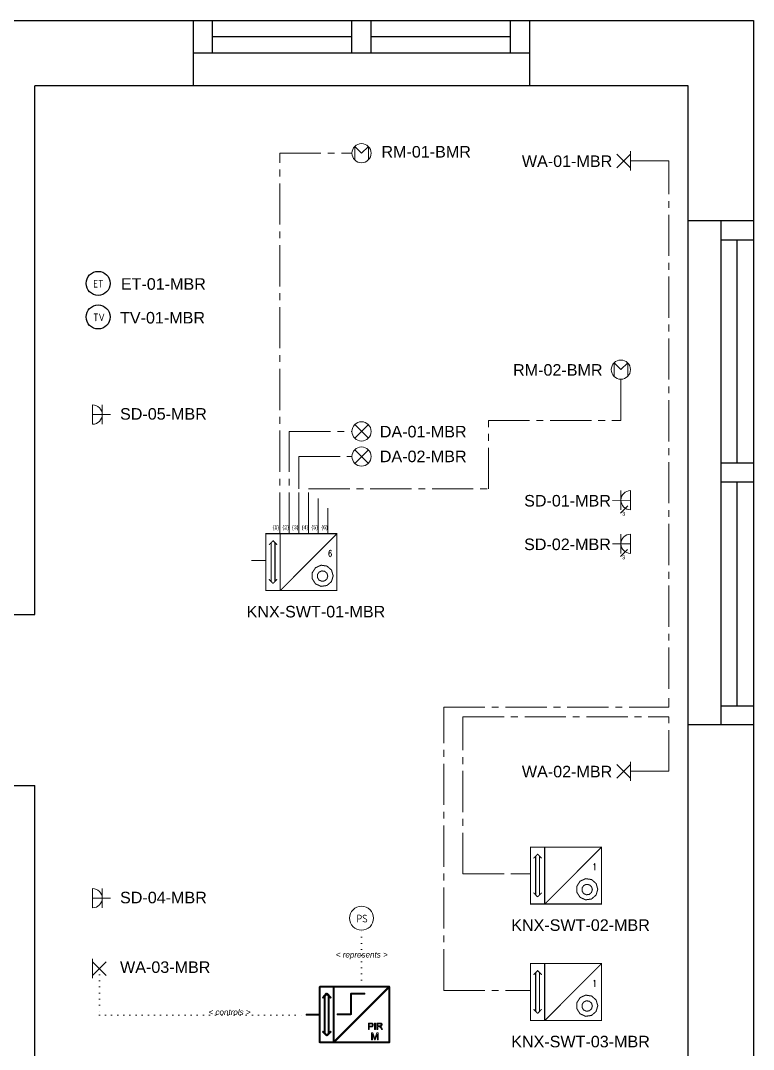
# Model space of a CAD drawing. Header units: millimetres. Extents: x 19292 to 34857, y 6929 to 26369.
# Drawn here: x 25517 to 29332, y 21015 to 26369 of the extents above; entities that cross this region are included whole.
import ezdxf
from ezdxf.enums import TextEntityAlignment as Align

# ---------------------------------------------------------------- set-up
doc = ezdxf.new("R2010")
doc.units = ezdxf.units.MM
doc.header["$LTSCALE"] = 10
doc.linetypes.add('AI-Linetype-20', pattern=[32.166085, 21.44411, -3.573992, 3.573992, -3.573992])
doc.linetypes.add('DOT2', pattern=[3.175, 0, -3.175])
for name, color, linetype in [('00-FP02-Walls', 7, 'Continuous'), ('00-FP02-Windows', 7, 'Continuous'), ('03-OG-MBR-Outlets_Schematic', 7, 'Continuous'), ('04-OG-MBR-Lights_Schematic', 7, 'Continuous'), ('05-OG-MBR-Misc_Schematic', 7, 'Continuous'), ('06-OG-MBR-Media_Schematic', 7, 'Continuous'), ('07-OG-MBR-Smart_Schematic', 7, 'Continuous')]:
    doc.layers.add(name, color=color, linetype=linetype)
doc.styles.add('ISO Proportional', font='isocp.shx')
doc.styles.add('SN0', font='ROMANS', dxfattribs={"width": 0.002083})
doc.styles.get("Standard").update_dxf_attribs({"font": 'Arial.ttf'})

msp = doc.modelspace()

# ---------------------------------------------------------------- linework, layer by layer
at = {"layer": '00-FP02-Walls', "color": 7}
for p, q in [((25592.2, 23279), (25592.2, 26029)), ((25442.2, 23279), (25592.2, 23279)), ((25442.2, 22389), (25592.2, 22389)), ((25592.2, 20019), (25592.2, 22389))]:
    msp.add_line(p, q, dxfattribs=at)
msp.add_lwpolyline([(22332.2, 26369), (23032.2, 26369), (27732.2, 26369), (29332.2, 26369), (29332.2, 25329), (29332.2, 22704), (29332.2, 19569), (29332.2, 18699), (29332.2, 16329), (27992.2, 16329), (20632.2, 16329), (19292.2, 16329), (19292.2, 26369), (20332.2, 26369)], close=True, dxfattribs=at)
msp.add_lwpolyline([(28992.2, 20019), (28992.2, 22704), (28992.2, 25329), (28992.2, 26029), (27732.2, 26029), (25592.2, 26029)], dxfattribs=at)
at = {"layer": '00-FP02-Windows', "color": 7}
for p, q in [((26517.2, 26199), (26517.2, 26369)), ((27242.2, 26199), (27242.2, 26369)), ((27342.2, 26199), (27342.2, 26369)), ((28067.2, 26199), (28067.2, 26369)), ((27242.2, 26284), (26517.2, 26284)), ((28067.2, 26284), (27342.2, 26284)), ((28167.2, 26199), (26417.2, 26199)), ((28992.2, 25329), (29332.2, 25329)), ((29162.2, 25329), (29162.2, 22704)), ((29162.2, 25229), (29332.2, 25229)), ((29247.2, 24066.5), (29247.2, 25229)), ((29332.2, 24066.5), (29162.2, 24066.5)), ((29332.2, 23966.5), (29162.2, 23966.5)), ((29247.2, 22804), (29247.2, 23966.5)), ((29162.2, 22804), (29332.2, 22804))]:
    msp.add_line(p, q, dxfattribs=at)
for points in [[(28167.2, 26369), (28167.2, 26029), (26417.2, 26029), (26417.2, 26369)], [(28992.2, 25329), (29332.2, 25329), (29332.2, 22704), (28992.2, 22704)]]:
    msp.add_lwpolyline(points, close=True, dxfattribs=at)
at = {"layer": '03-OG-MBR-Outlets_Schematic', "color": 7, "lineweight": 15}
for p, q in [((25892.2, 24368.8), (25892.2, 24268.8)), ((25942.2, 24368.8), (25942.2, 24268.8)), ((25892.2, 24318.8), (25986.2, 24319.4)), ((28642.8, 23823), (28642.2, 23923)), ((28692.8, 23823.3), (28692.2, 23923.3)), ((28692.5, 23873.3), (28598.6, 23872.3)), ((28642.5, 23596.3), (28642, 23696.3)), ((28692.5, 23596.5), (28692, 23696.5)), ((28692.2, 23646.5), (28598.3, 23645.5)), ((25892.2, 21852.3), (25892.2, 21752.3)), ((25942.2, 21852.3), (25942.2, 21752.3)), ((25892.2, 21802.3), (25986.2, 21802.8))]:
    msp.add_line(p, q, dxfattribs=at)
at = {"layer": '03-OG-MBR-Outlets_Schematic', "color": 7}
for p, q in [((28677.6, 23843.5), (28640.2, 23806.6)), ((28677.3, 23616.7), (28640, 23579.8))]:
    msp.add_line(p, q, dxfattribs=at)
at = {"layer": '03-OG-MBR-Outlets_Schematic', "color": 7, "lineweight": 15}
for centre, start, end in [((25892.2, 24318.8), 270, 90), ((28692.5, 23873.3), 90.3178, 270.3178), ((28692.2, 23646.5), 90.3178, 270.3178), ((25892.2, 21802.3), 270, 90)]:
    msp.add_arc(centre, 50, start, end, dxfattribs=at)
at = {"layer": '04-OG-MBR-Lights_Schematic', "color": 7, "lineweight": 20}
for p, q in [((28692.2, 25603.4), (28621.5, 25674.1)), ((28621.5, 25603.4), (28692.2, 25674.1)), ((28692.2, 25588.8), (28692.2, 25688.8)), ((27256.9, 24266.7), (27327.6, 24196)), ((27327.6, 24266.7), (27256.9, 24196)), ((27256.9, 24135.6), (27327.6, 24064.9)), ((27327.6, 24135.6), (27256.9, 24064.9)), ((28692.2, 22427.2), (28621.5, 22497.9)), ((28621.5, 22427.2), (28692.2, 22497.9)), ((28692.2, 22412.6), (28692.2, 22512.6)), ((25892.2, 21486.2), (25892.2, 21386.2)), ((25892.2, 21471.6), (25963, 21400.9)), ((25963, 21471.6), (25892.2, 21400.9))]:
    msp.add_line(p, q, dxfattribs=at)
for centre in [(27292.2, 24231.3), (27292.2, 24100.3)]:
    msp.add_circle(centre, 50, dxfattribs=at)
at = {"layer": '05-OG-MBR-Misc_Schematic', "color": 7, "lineweight": 15}
for p, q in [((27292.2, 25679), (27256.9, 25714.4)), ((27256.9, 25714.4), (27256.9, 25643.7)), ((27327.6, 25714.4), (27292.2, 25679)), ((27327.6, 25714.4), (27327.6, 25643.7)), ((28642.2, 24552.8), (28606.9, 24588.1)), ((28606.9, 24588.1), (28606.9, 24517.4)), ((28677.6, 24588.1), (28642.2, 24552.8)), ((28677.6, 24588.1), (28677.6, 24517.4))]:
    msp.add_line(p, q, dxfattribs=at)
for centre in [(27292.2, 25679), (28642.2, 24552.8)]:
    msp.add_circle(centre, 50, dxfattribs=at)
at = {"layer": '06-OG-MBR-Media_Schematic', "color": 7}
for centre in [(25920.9, 25001.7), (25920.9, 24826.7)]:
    msp.add_circle(centre, 62.5, dxfattribs=at)
at = {"layer": '07-OG-MBR-Smart_Schematic', "color": 3, "linetype": 'AI-Linetype-20', "lineweight": 15}
for p, q in [((26866.2, 23699.2), (26866.2, 25679)), ((26866.2, 25679), (27242.2, 25679)), ((28692.2, 25638.8), (28892.2, 25638.8)), ((28892.2, 22892.6), (28892.2, 25638.8)), ((28642.2, 24287.3), (28642.2, 24502.8)), ((27952.4, 24287.3), (28642.2, 24287.3)), ((27953, 23932), (27952.6, 24287.3)), ((26916.2, 23699.2), (26916.2, 24231.3)), ((26916.2, 24231.3), (27242.2, 24231.3)), ((26966.2, 23932), (26966.2, 24100.3)), ((26966.2, 24100.3), (27242.2, 24100.3)), ((26966.2, 23699.2), (26966.2, 23932)), ((27016.2, 23699.2), (27016.2, 23932)), ((27016.2, 23932), (27953, 23932)), ((27066.2, 23699.2), (27066.2, 23882)), ((27116.2, 23699.2), (27116.2, 23832)), ((28892.2, 22796.2), (28892.2, 22842.6)), ((27720, 21322.7), (27720, 22796.2)), ((27720, 22796.2), (28892.2, 22796.2)), ((27820, 21928.7), (27820, 22746.2)), ((27820, 22746.2), (28892.2, 22746.2)), ((28892.2, 22462.6), (28892.2, 22746.2)), ((28692.2, 22462.6), (28892.2, 22462.6)), ((27820, 21928.7), (28096, 21928.7)), ((27720, 21322.7), (28096, 21322.7))]:
    msp.add_line(p, q, dxfattribs=at)
at = {"layer": '07-OG-MBR-Smart_Schematic', "color": 7, "linetype": 'Continuous', "lineweight": 15, "const_width": 5.48}
for points in [[(26794.6, 23699.2), (26868.2, 23699.2), (26868.2, 23403.2), (26794.6, 23403.2), (26794.6, 23699.2)], [(26831.4, 23662.4), (26810.3, 23641.3), (26831.4, 23662.4), (26852.6, 23641.3), (26831.4, 23662.4)], [(26868.2, 23699.2), (27164.2, 23699.2), (27164.2, 23403.2), (26868.2, 23403.2), (26868.2, 23699.2)], [(27164.2, 23699.2), (26869, 23403.2)], [(26821.2, 23652.2), (26821.2, 23451)], [(26841.6, 23652.2), (26841.6, 23451)], [(26718.7, 23559.8), (26793.8, 23559.8)], [(27144.6, 23479.9), (27135.8, 23510), (27112.2, 23530.5), (27081.2, 23535), (27052.7, 23522), (27035.7, 23495.7), (27035.7, 23464.4), (27052.6, 23438), (27081.1, 23425), (27112.1, 23429.4), (27135.8, 23449.9), (27144.6, 23479.9), (27144.6, 23479.9)], [(27116.4, 23478.4), (27112.1, 23493.2), (27100.4, 23503.3), (27085.2, 23505.5), (27071.1, 23499.1), (27062.7, 23486.2), (27062.7, 23470.7), (27071.1, 23457.7), (27085.1, 23451.3), (27100.4, 23453.5), (27112.1, 23463.6), (27116.4, 23478.4), (27116.4, 23478.4)], [(26831.4, 23440), (26810.3, 23462)], [(26852.6, 23462), (26831.4, 23440)], [(28172, 22068.1), (28245.6, 22068.1), (28245.6, 21772.1), (28172, 21772.1), (28172, 22068.1)], [(28245.6, 22068.1), (28541.6, 22068.1), (28541.6, 21772.1), (28245.6, 21772.1), (28245.6, 22068.1)], [(28541.6, 22068.1), (28246.4, 21772.1)], [(28208.8, 22031.3), (28187.6, 22010.1), (28208.8, 22031.3), (28229.9, 22010.1), (28208.8, 22031.3)], [(28198.6, 22021.1), (28198.6, 21819.8)], [(28219, 22021.1), (28219, 21819.8)], [(28096, 21928.7), (28171.2, 21928.7)], [(28522, 21848.8), (28513.2, 21878.8), (28489.6, 21899.4), (28458.6, 21903.9), (28430, 21890.9), (28413.1, 21864.5), (28413, 21833.2), (28429.9, 21806.8), (28458.4, 21793.8), (28489.4, 21798.2), (28513.1, 21818.7), (28522, 21848.8), (28522, 21848.8)], [(28493.8, 21847.2), (28489.5, 21862), (28477.8, 21872.2), (28462.5, 21874.4), (28448.5, 21868), (28440.1, 21855), (28440.1, 21839.6), (28448.4, 21826.6), (28462.5, 21820.1), (28477.8, 21822.3), (28489.4, 21832.4), (28493.8, 21847.2), (28493.8, 21847.2)], [(28208.8, 21808.9), (28187.6, 21830.8)], [(28229.9, 21830.8), (28208.8, 21808.9)], [(28172, 21462.1), (28245.6, 21462.1), (28245.6, 21166.1), (28172, 21166.1), (28172, 21462.1)], [(28208.8, 21425.3), (28187.6, 21404.1), (28208.8, 21425.3), (28229.9, 21404.1), (28208.8, 21425.3)], [(28198.6, 21415.1), (28198.6, 21213.8)], [(28219, 21415.1), (28219, 21213.8)], [(28245.6, 21462.1), (28541.6, 21462.1), (28541.6, 21166.1), (28245.6, 21166.1), (28245.6, 21462.1)], [(28541.6, 21462.1), (28246.4, 21166.1)], [(28096, 21322.7), (28171.2, 21322.7)], [(28522, 21242.8), (28513.2, 21272.8), (28489.6, 21293.4), (28458.6, 21297.9), (28430, 21284.9), (28413.1, 21258.5), (28413, 21227.2), (28429.9, 21200.8), (28458.4, 21187.8), (28489.4, 21192.2), (28513.1, 21212.7), (28522, 21242.8), (28522, 21242.8)], [(28493.8, 21241.2), (28489.5, 21256), (28477.8, 21266.2), (28462.5, 21268.4), (28448.5, 21262), (28440.1, 21249), (28440.1, 21233.6), (28448.4, 21220.6), (28462.5, 21214.1), (28477.8, 21216.3), (28489.4, 21226.4), (28493.8, 21241.2), (28493.8, 21241.2)], [(28208.8, 21202.9), (28187.6, 21224.8)], [(28229.9, 21224.8), (28208.8, 21202.9)]]:
    msp.add_lwpolyline(points, dxfattribs=at)
at = {"layer": '07-OG-MBR-Smart_Schematic', "color": 7, "linetype": 'DOT2', "lineweight": 15}
for points in [[(27292.2, 21344.2), (27292.2, 21635.7)], [(25927.6, 21436.2), (25927.6, 21194.2)], [(25927.6, 21194.2), (27003.7, 21194.2)]]:
    msp.add_lwpolyline(points, dxfattribs=at)
at = {"layer": '07-OG-MBR-Smart_Schematic', "color": 7, "lineweight": 15}
msp.add_circle((27292.2, 21698.2), 62.5, dxfattribs=at)
at = {"layer": '07-OG-MBR-Smart_Schematic', "color": 7, "linetype": 'Continuous', "lineweight": 15}
for points, knots in [([(27077.6, 21052.3), (27077.6, 21052.3), (27072.2, 21052.3), (27072.2, 21052.3), (27072.2, 21052.3), (27072.2, 21052.3), (27072.2, 21341.5), (27072.2, 21341.5), (27072.2, 21341.5), (27072.2, 21341.5), (27077.6, 21341.5), (27077.6, 21341.5), (27077.6, 21341.5), (27077.6, 21341.5), (27077.6, 21052.3), (27077.6, 21052.3)], [0, 0, 0, 0, 0.2, 0.2, 0.2, 0.2, 0.4, 0.4, 0.4, 0.4, 0.6, 0.6, 0.6, 0.6, 1, 1, 1, 1]), ([(27074.9, 21338.9), (27074.9, 21338.9), (27074.9, 21344.2), (27074.9, 21344.2), (27074.9, 21344.2), (27074.9, 21344.2), (27147.6, 21344.2), (27147.6, 21344.2), (27147.6, 21344.2), (27147.6, 21344.2), (27147.6, 21338.9), (27147.6, 21338.9), (27147.6, 21338.9), (27147.6, 21338.9), (27074.9, 21338.9), (27074.9, 21338.9)], [0, 0, 0, 0, 0.2, 0.2, 0.2, 0.2, 0.4, 0.4, 0.4, 0.4, 0.6, 0.6, 0.6, 0.6, 1, 1, 1, 1]), ([(27109, 21303.7), (27109, 21303.7), (27112.8, 21307.5), (27112.8, 21307.5), (27112.8, 21307.5), (27112.8, 21307.5), (27134.2, 21286), (27134.2, 21286), (27134.2, 21286), (27134.2, 21286), (27130.4, 21282.2), (27130.4, 21282.2), (27130.4, 21282.2), (27130.4, 21282.2), (27109, 21303.7), (27109, 21303.7)], [0, 0, 0, 0, 0.2, 0.2, 0.2, 0.2, 0.4, 0.4, 0.4, 0.4, 0.6, 0.6, 0.6, 0.6, 1, 1, 1, 1]), ([(27150.3, 21052.3), (27150.3, 21052.3), (27144.9, 21052.3), (27144.9, 21052.3), (27144.9, 21052.3), (27144.9, 21052.3), (27144.9, 21341.5), (27144.9, 21341.5), (27144.9, 21341.5), (27144.9, 21341.5), (27150.3, 21341.5), (27150.3, 21341.5), (27150.3, 21341.5), (27150.3, 21341.5), (27150.3, 21052.3), (27150.3, 21052.3)], [0, 0, 0, 0, 0.2, 0.2, 0.2, 0.2, 0.4, 0.4, 0.4, 0.4, 0.6, 0.6, 0.6, 0.6, 1, 1, 1, 1]), ([(27144.9, 21341.5), (27144.9, 21341.5), (27150.3, 21341.5), (27150.3, 21341.5), (27150.3, 21341.5), (27150.3, 21341.5), (27150.3, 21052.3), (27150.3, 21052.3), (27150.3, 21052.3), (27150.3, 21052.3), (27144.9, 21052.3), (27144.9, 21052.3), (27144.9, 21052.3), (27144.9, 21052.3), (27144.9, 21341.5), (27144.9, 21341.5)], [0, 0, 0, 0, 0.2, 0.2, 0.2, 0.2, 0.4, 0.4, 0.4, 0.4, 0.6, 0.6, 0.6, 0.6, 1, 1, 1, 1]), ([(27434.2, 21342.7), (27434.2, 21342.7), (27438, 21338.9), (27438, 21338.9), (27438, 21338.9), (27438, 21338.9), (27151, 21052.7), (27151, 21052.7), (27151, 21052.7), (27151, 21052.7), (27147.2, 21056.4), (27147.2, 21056.4), (27147.2, 21056.4), (27147.2, 21056.4), (27434.2, 21342.7), (27434.2, 21342.7)], [0, 0, 0, 0, 0.2, 0.2, 0.2, 0.2, 0.4, 0.4, 0.4, 0.4, 0.6, 0.6, 0.6, 0.6, 1, 1, 1, 1]), ([(27147.6, 21338.9), (27147.6, 21338.9), (27147.6, 21344.2), (27147.6, 21344.2), (27147.6, 21344.2), (27147.6, 21344.2), (27436.9, 21344.2), (27436.9, 21344.2), (27436.9, 21344.2), (27436.9, 21344.2), (27436.9, 21338.9), (27436.9, 21338.9), (27436.9, 21338.9), (27436.9, 21338.9), (27147.6, 21338.9), (27147.6, 21338.9)], [0, 0, 0, 0, 0.2, 0.2, 0.2, 0.2, 0.4, 0.4, 0.4, 0.4, 0.6, 0.6, 0.6, 0.6, 1, 1, 1, 1]), ([(27237.1, 21302.9), (27237.1, 21302.9), (27237.1, 21308.2), (27237.1, 21308.2), (27237.1, 21308.2), (27237.1, 21308.2), (27309.8, 21308.2), (27309.8, 21308.2), (27309.8, 21308.2), (27309.8, 21308.2), (27309.8, 21302.9), (27309.8, 21302.9), (27309.8, 21302.9), (27309.8, 21302.9), (27237.1, 21302.9), (27237.1, 21302.9)], [0, 0, 0, 0, 0.2, 0.2, 0.2, 0.2, 0.4, 0.4, 0.4, 0.4, 0.6, 0.6, 0.6, 0.6, 1, 1, 1, 1]), ([(27434.2, 21341.5), (27434.2, 21341.5), (27439.6, 21341.5), (27439.6, 21341.5), (27439.6, 21341.5), (27439.6, 21341.5), (27439.6, 21052.3), (27439.6, 21052.3), (27439.6, 21052.3), (27439.6, 21052.3), (27434.2, 21052.3), (27434.2, 21052.3), (27434.2, 21052.3), (27434.2, 21052.3), (27434.2, 21341.5), (27434.2, 21341.5)], [0, 0, 0, 0, 0.2, 0.2, 0.2, 0.2, 0.4, 0.4, 0.4, 0.4, 0.6, 0.6, 0.6, 0.6, 1, 1, 1, 1]), ([(27092.1, 21282.3), (27092.1, 21282.3), (27088.3, 21286), (27088.3, 21286), (27088.3, 21286), (27088.3, 21286), (27108.9, 21307.4), (27108.9, 21307.4), (27108.9, 21307.4), (27108.9, 21307.4), (27112.8, 21303.7), (27112.8, 21303.7), (27112.8, 21303.7), (27112.8, 21303.7), (27092.1, 21282.3), (27092.1, 21282.3)], [0, 0, 0, 0, 0.2, 0.2, 0.2, 0.2, 0.4, 0.4, 0.4, 0.4, 0.6, 0.6, 0.6, 0.6, 1, 1, 1, 1]), ([(27109, 21306.7), (27109, 21306.7), (27112.8, 21302.9), (27112.8, 21302.9), (27112.8, 21302.9), (27112.8, 21302.9), (27092.1, 21282.2), (27092.1, 21282.2), (27092.1, 21282.2), (27092.1, 21282.2), (27088.3, 21286), (27088.3, 21286), (27088.3, 21286), (27088.3, 21286), (27109, 21306.7), (27109, 21306.7)], [0, 0, 0, 0, 0.2, 0.2, 0.2, 0.2, 0.4, 0.4, 0.4, 0.4, 0.6, 0.6, 0.6, 0.6, 1, 1, 1, 1]), ([(27098.2, 21294.8), (27098.2, 21294.8), (27103.6, 21294.8), (27103.6, 21294.8), (27103.6, 21294.8), (27103.6, 21294.8), (27103.6, 21098.2), (27103.6, 21098.2), (27103.6, 21098.2), (27103.6, 21098.2), (27098.2, 21098.2), (27098.2, 21098.2), (27098.2, 21098.2), (27098.2, 21098.2), (27098.2, 21294.8), (27098.2, 21294.8)], [0, 0, 0, 0, 0.2, 0.2, 0.2, 0.2, 0.4, 0.4, 0.4, 0.4, 0.6, 0.6, 0.6, 0.6, 1, 1, 1, 1]), ([(27134.2, 21286.1), (27134.2, 21286.1), (27130.4, 21282.2), (27130.4, 21282.2), (27130.4, 21282.2), (27130.4, 21282.2), (27109, 21302.9), (27109, 21302.9), (27109, 21302.9), (27109, 21302.9), (27112.7, 21306.7), (27112.7, 21306.7), (27112.7, 21306.7), (27112.7, 21306.7), (27134.2, 21286.1), (27134.2, 21286.1)], [0, 0, 0, 0, 0.2, 0.2, 0.2, 0.2, 0.4, 0.4, 0.4, 0.4, 0.6, 0.6, 0.6, 0.6, 1, 1, 1, 1]), ([(27118.9, 21294.8), (27118.9, 21294.8), (27124.3, 21294.8), (27124.3, 21294.8), (27124.3, 21294.8), (27124.3, 21294.8), (27124.3, 21098.2), (27124.3, 21098.2), (27124.3, 21098.2), (27124.3, 21098.2), (27118.9, 21098.2), (27118.9, 21098.2), (27118.9, 21098.2), (27118.9, 21098.2), (27118.9, 21294.8), (27118.9, 21294.8)], [0, 0, 0, 0, 0.2, 0.2, 0.2, 0.2, 0.4, 0.4, 0.4, 0.4, 0.6, 0.6, 0.6, 0.6, 1, 1, 1, 1]), ([(27239.8, 21197.7), (27239.8, 21197.7), (27234.5, 21197.7), (27234.5, 21197.7), (27234.5, 21197.7), (27234.5, 21197.7), (27234.5, 21305.6), (27234.5, 21305.6), (27234.5, 21305.6), (27234.5, 21305.6), (27239.8, 21305.6), (27239.8, 21305.6), (27239.8, 21305.6), (27239.8, 21305.6), (27239.8, 21197.7), (27239.8, 21197.7)], [0, 0, 0, 0, 0.2, 0.2, 0.2, 0.2, 0.4, 0.4, 0.4, 0.4, 0.6, 0.6, 0.6, 0.6, 1, 1, 1, 1]), ([(27003.7, 21194.2), (27003.7, 21194.2), (27003.7, 21199.6), (27003.7, 21199.6), (27003.7, 21199.6), (27003.7, 21199.6), (27075.7, 21199.6), (27075.7, 21199.6), (27075.7, 21199.6), (27075.7, 21199.6), (27075.7, 21194.2), (27075.7, 21194.2), (27075.7, 21194.2), (27075.7, 21194.2), (27003.7, 21194.2), (27003.7, 21194.2)], [0, 0, 0, 0, 0.2, 0.2, 0.2, 0.2, 0.4, 0.4, 0.4, 0.4, 0.6, 0.6, 0.6, 0.6, 1, 1, 1, 1]), ([(27165.2, 21195), (27165.2, 21195), (27165.2, 21200.3), (27165.2, 21200.3), (27165.2, 21200.3), (27165.2, 21200.3), (27237.1, 21200.3), (27237.1, 21200.3), (27237.1, 21200.3), (27237.1, 21200.3), (27237.1, 21195), (27237.1, 21195), (27237.1, 21195), (27237.1, 21195), (27165.2, 21195), (27165.2, 21195)], [0, 0, 0, 0, 0.2, 0.2, 0.2, 0.2, 0.4, 0.4, 0.4, 0.4, 0.6, 0.6, 0.6, 0.6, 1, 1, 1, 1]), ([(27328.1, 21119.2), (27328.1, 21119.2), (27328.1, 21152.7), (27328.1, 21152.7), (27328.1, 21152.7), (27328.1, 21152.7), (27340.7, 21152.7), (27340.7, 21152.7), (27340.7, 21152.7), (27342.9, 21152.7), (27344.6, 21152.6), (27345.8, 21152.4), (27345.8, 21152.4), (27347.4, 21152.1), (27348.8, 21151.6), (27349.9, 21150.8), (27349.9, 21150.8), (27351, 21150), (27351.9, 21149), (27352.6, 21147.6), (27352.6, 21147.6), (27353.3, 21146.2), (27353.6, 21144.7), (27353.6, 21143), (27353.6, 21143), (27353.6, 21140.2), (27352.7, 21137.8), (27350.9, 21135.8), (27350.9, 21135.8), (27349.1, 21133.8), (27345.8, 21132.8), (27341.1, 21132.8), (27341.1, 21132.8), (27341.1, 21132.8), (27332.5, 21132.8), (27332.5, 21132.8), (27332.5, 21132.8), (27332.5, 21132.8), (27332.5, 21119.2), (27332.5, 21119.2), (27332.5, 21119.2), (27332.5, 21119.2), (27328.1, 21119.2), (27328.1, 21119.2)], [0, 0, 0, 0, 0.083333, 0.083333, 0.083333, 0.083333, 0.166667, 0.166667, 0.166667, 0.166667, 0.25, 0.25, 0.25, 0.25, 0.333333, 0.333333, 0.333333, 0.333333, 0.416667, 0.416667, 0.416667, 0.416667, 0.5, 0.5, 0.5, 0.5, 0.583333, 0.583333, 0.583333, 0.583333, 0.666667, 0.666667, 0.666667, 0.666667, 0.75, 0.75, 0.75, 0.75, 0.833333, 0.833333, 0.833333, 0.833333, 1, 1, 1, 1]), ([(27332.5, 21136.8), (27332.5, 21136.8), (27341.2, 21136.8), (27341.2, 21136.8), (27341.2, 21136.8), (27344, 21136.8), (27346, 21137.3), (27347.2, 21138.4), (27347.2, 21138.4), (27348.4, 21139.4), (27349, 21140.9), (27349, 21142.9), (27349, 21142.9), (27349, 21144.3), (27348.7, 21145.5), (27348, 21146.5), (27348, 21146.5), (27347.3, 21147.5), (27346.4, 21148.1), (27345.2, 21148.4), (27345.2, 21148.4), (27344.4, 21148.6), (27343.1, 21148.7), (27341.1, 21148.7), (27341.1, 21148.7), (27341.1, 21148.7), (27332.5, 21148.7), (27332.5, 21148.7), (27332.5, 21148.7), (27332.5, 21148.7), (27332.5, 21136.8), (27332.5, 21136.8)], [0, 0, 0, 0, 0.111111, 0.111111, 0.111111, 0.111111, 0.222222, 0.222222, 0.222222, 0.222222, 0.333333, 0.333333, 0.333333, 0.333333, 0.444444, 0.444444, 0.444444, 0.444444, 0.555556, 0.555556, 0.555556, 0.555556, 0.666667, 0.666667, 0.666667, 0.666667, 0.777778, 0.777778, 0.777778, 0.777778, 1, 1, 1, 1]), ([(27360, 21119.2), (27360, 21119.2), (27360, 21152.7), (27360, 21152.7), (27360, 21152.7), (27360, 21152.7), (27364.4, 21152.7), (27364.4, 21152.7), (27364.4, 21152.7), (27364.4, 21152.7), (27364.4, 21119.2), (27364.4, 21119.2), (27364.4, 21119.2), (27364.4, 21119.2), (27360, 21119.2), (27360, 21119.2)], [0, 0, 0, 0, 0.2, 0.2, 0.2, 0.2, 0.4, 0.4, 0.4, 0.4, 0.6, 0.6, 0.6, 0.6, 1, 1, 1, 1]), ([(27372.3, 21119.2), (27372.3, 21119.2), (27372.3, 21152.7), (27372.3, 21152.7), (27372.3, 21152.7), (27372.3, 21152.7), (27387.2, 21152.7), (27387.2, 21152.7), (27387.2, 21152.7), (27390.1, 21152.7), (27392.4, 21152.4), (27394, 21151.8), (27394, 21151.8), (27395.5, 21151.2), (27396.8, 21150.1), (27397.7, 21148.6), (27397.7, 21148.6), (27398.6, 21147.1), (27399.1, 21145.4), (27399.1, 21143.6), (27399.1, 21143.6), (27399.1, 21141.2), (27398.3, 21139.2), (27396.8, 21137.6), (27396.8, 21137.6), (27395.2, 21135.9), (27392.9, 21134.9), (27389.7, 21134.4), (27389.7, 21134.4), (27390.8, 21133.9), (27391.7, 21133.3), (27392.3, 21132.8), (27392.3, 21132.8), (27393.6, 21131.6), (27394.8, 21130.1), (27396, 21128.3), (27396, 21128.3), (27396, 21128.3), (27401.8, 21119.2), (27401.8, 21119.2), (27401.8, 21119.2), (27401.8, 21119.2), (27396.3, 21119.2), (27396.3, 21119.2), (27396.3, 21119.2), (27396.3, 21119.2), (27391.8, 21126.2), (27391.8, 21126.2), (27391.8, 21126.2), (27390.5, 21128.2), (27389.5, 21129.7), (27388.6, 21130.8), (27388.6, 21130.8), (27387.8, 21131.9), (27387, 21132.6), (27386.4, 21133), (27386.4, 21133), (27385.7, 21133.5), (27385, 21133.8), (27384.4, 21133.9), (27384.4, 21133.9), (27383.9, 21134), (27383, 21134.1), (27381.9, 21134.1), (27381.9, 21134.1), (27381.9, 21134.1), (27376.8, 21134.1), (27376.8, 21134.1), (27376.8, 21134.1), (27376.8, 21134.1), (27376.8, 21119.2), (27376.8, 21119.2), (27376.8, 21119.2), (27376.8, 21119.2), (27372.3, 21119.2), (27372.3, 21119.2)], [0, 0, 0, 0, 0.05, 0.05, 0.05, 0.05, 0.1, 0.1, 0.1, 0.1, 0.15, 0.15, 0.15, 0.15, 0.2, 0.2, 0.2, 0.2, 0.25, 0.25, 0.25, 0.25, 0.3, 0.3, 0.3, 0.3, 0.35, 0.35, 0.35, 0.35, 0.4, 0.4, 0.4, 0.4, 0.45, 0.45, 0.45, 0.45, 0.5, 0.5, 0.5, 0.5, 0.55, 0.55, 0.55, 0.55, 0.6, 0.6, 0.6, 0.6, 0.65, 0.65, 0.65, 0.65, 0.7, 0.7, 0.7, 0.7, 0.75, 0.75, 0.75, 0.75, 0.8, 0.8, 0.8, 0.8, 0.85, 0.85, 0.85, 0.85, 0.9, 0.9, 0.9, 0.9, 1, 1, 1, 1]), ([(27376.8, 21137.9), (27376.8, 21137.9), (27386.3, 21137.9), (27386.3, 21137.9), (27386.3, 21137.9), (27388.3, 21137.9), (27389.9, 21138.1), (27391, 21138.5), (27391, 21138.5), (27392.2, 21139), (27393, 21139.6), (27393.6, 21140.6), (27393.6, 21140.6), (27394.2, 21141.5), (27394.5, 21142.5), (27394.5, 21143.6), (27394.5, 21143.6), (27394.5, 21145.1), (27393.9, 21146.4), (27392.8, 21147.5), (27392.8, 21147.5), (27391.6, 21148.5), (27389.8, 21149), (27387.3, 21149), (27387.3, 21149), (27387.3, 21149), (27376.8, 21149), (27376.8, 21149), (27376.8, 21149), (27376.8, 21149), (27376.8, 21137.9), (27376.8, 21137.9)], [0, 0, 0, 0, 0.111111, 0.111111, 0.111111, 0.111111, 0.222222, 0.222222, 0.222222, 0.222222, 0.333333, 0.333333, 0.333333, 0.333333, 0.444444, 0.444444, 0.444444, 0.444444, 0.555556, 0.555556, 0.555556, 0.555556, 0.666667, 0.666667, 0.666667, 0.666667, 0.777778, 0.777778, 0.777778, 0.777778, 1, 1, 1, 1]), ([(27112.8, 21090.1), (27112.8, 21090.1), (27109, 21086.3), (27109, 21086.3), (27109, 21086.3), (27109, 21086.3), (27088.3, 21107), (27088.3, 21107), (27088.3, 21107), (27088.3, 21107), (27092.1, 21110.8), (27092.1, 21110.8), (27092.1, 21110.8), (27092.1, 21110.8), (27112.8, 21090.1), (27112.8, 21090.1)], [0, 0, 0, 0, 0.2, 0.2, 0.2, 0.2, 0.4, 0.4, 0.4, 0.4, 0.6, 0.6, 0.6, 0.6, 1, 1, 1, 1]), ([(27130.4, 21110.8), (27130.4, 21110.8), (27134.2, 21107), (27134.2, 21107), (27134.2, 21107), (27134.2, 21107), (27112.7, 21086.3), (27112.7, 21086.3), (27112.7, 21086.3), (27112.7, 21086.3), (27109, 21090.2), (27109, 21090.2), (27109, 21090.2), (27109, 21090.2), (27130.4, 21110.8), (27130.4, 21110.8)], [0, 0, 0, 0, 0.2, 0.2, 0.2, 0.2, 0.4, 0.4, 0.4, 0.4, 0.6, 0.6, 0.6, 0.6, 1, 1, 1, 1]), ([(27344.3, 21064.8), (27344.3, 21064.8), (27344.3, 21101.2), (27344.3, 21101.2), (27344.3, 21101.2), (27344.3, 21101.2), (27351.5, 21101.2), (27351.5, 21101.2), (27351.5, 21101.2), (27351.5, 21101.2), (27360.2, 21075.4), (27360.2, 21075.4), (27360.2, 21075.4), (27361, 21073), (27361.5, 21071.2), (27361.9, 21070), (27361.9, 21070), (27362.3, 21071.3), (27363, 21073.3), (27363.9, 21075.9), (27363.9, 21075.9), (27363.9, 21075.9), (27372.6, 21101.2), (27372.6, 21101.2), (27372.6, 21101.2), (27372.6, 21101.2), (27379.1, 21101.2), (27379.1, 21101.2), (27379.1, 21101.2), (27379.1, 21101.2), (27379.1, 21064.8), (27379.1, 21064.8), (27379.1, 21064.8), (27379.1, 21064.8), (27374.5, 21064.8), (27374.5, 21064.8), (27374.5, 21064.8), (27374.5, 21064.8), (27374.5, 21095.3), (27374.5, 21095.3), (27374.5, 21095.3), (27374.5, 21095.3), (27363.8, 21064.8), (27363.8, 21064.8), (27363.8, 21064.8), (27363.8, 21064.8), (27359.5, 21064.8), (27359.5, 21064.8), (27359.5, 21064.8), (27359.5, 21064.8), (27348.9, 21095.8), (27348.9, 21095.8), (27348.9, 21095.8), (27348.9, 21095.8), (27348.9, 21064.8), (27348.9, 21064.8), (27348.9, 21064.8), (27348.9, 21064.8), (27344.3, 21064.8), (27344.3, 21064.8)], [0, 0, 0, 0, 0.0625, 0.0625, 0.0625, 0.0625, 0.125, 0.125, 0.125, 0.125, 0.1875, 0.1875, 0.1875, 0.1875, 0.25, 0.25, 0.25, 0.25, 0.3125, 0.3125, 0.3125, 0.3125, 0.375, 0.375, 0.375, 0.375, 0.4375, 0.4375, 0.4375, 0.4375, 0.5, 0.5, 0.5, 0.5, 0.5625, 0.5625, 0.5625, 0.5625, 0.625, 0.625, 0.625, 0.625, 0.6875, 0.6875, 0.6875, 0.6875, 0.75, 0.75, 0.75, 0.75, 0.8125, 0.8125, 0.8125, 0.8125, 0.875, 0.875, 0.875, 0.875, 1, 1, 1, 1]), ([(27147.6, 21054.9), (27147.6, 21054.9), (27147.6, 21049.6), (27147.6, 21049.6), (27147.6, 21049.6), (27147.6, 21049.6), (27074.9, 21049.6), (27074.9, 21049.6), (27074.9, 21049.6), (27074.9, 21049.6), (27074.9, 21054.9), (27074.9, 21054.9), (27074.9, 21054.9), (27074.9, 21054.9), (27147.6, 21054.9), (27147.6, 21054.9)], [0, 0, 0, 0, 0.2, 0.2, 0.2, 0.2, 0.4, 0.4, 0.4, 0.4, 0.6, 0.6, 0.6, 0.6, 1, 1, 1, 1]), ([(27436.9, 21054.9), (27436.9, 21054.9), (27436.9, 21049.6), (27436.9, 21049.6), (27436.9, 21049.6), (27436.9, 21049.6), (27147.6, 21049.6), (27147.6, 21049.6), (27147.6, 21049.6), (27147.6, 21049.6), (27147.6, 21054.9), (27147.6, 21054.9), (27147.6, 21054.9), (27147.6, 21054.9), (27436.9, 21054.9), (27436.9, 21054.9)], [0, 0, 0, 0, 0.2, 0.2, 0.2, 0.2, 0.4, 0.4, 0.4, 0.4, 0.6, 0.6, 0.6, 0.6, 1, 1, 1, 1])]:
    msp.add_open_spline(points, degree=3, knots=knots, dxfattribs=at)

# ---------------------------------------------------------------- texts
at = {"layer": '03-OG-MBR-Outlets_Schematic', "color": 7, "char_height": 60, "attachment_point": 1}
for s, insert in [('SD-05-MBR', (26035.1, 24352.4)), ('SD-01-MBR', (28138.6, 23900.5)), ('SD-02-MBR', (28138.4, 23673.7)), ('SD-04-MBR', (26035.1, 21835.8))]:
    msp.add_mtext_dynamic_manual_height_columns(s, width=466, gutter_width=12.5, heights=[0], dxfattribs=dict(at, insert=insert))
at = {"layer": '03-OG-MBR-Outlets_Schematic', "color": 7, "lineweight": 15, "char_height": 20, "attachment_point": 1, "rotation": 0.3178}
for insert in [(28649.2, 23812.7), (28648.9, 23585.9)]:
    msp.add_mtext_dynamic_manual_height_columns('3', width=25, gutter_width=12.5, heights=[0], dxfattribs=dict(at, insert=insert))
at = {"layer": '04-OG-MBR-Lights_Schematic', "color": 7, "char_height": 60, "attachment_point": 1}
for s, insert in [('WA-01-MBR', (28126.9, 25667.4)), ('DA-01-MBR', (27387.4, 24260)), ('DA-02-MBR', (27387.4, 24131.2)), ('WA-02-MBR', (28126.9, 22491.2)), ('WA-03-MBR', (26035.1, 21473.5))]:
    msp.add_mtext_dynamic_manual_height_columns(s, width=466, gutter_width=12.5, heights=[0], dxfattribs=dict(at, insert=insert))
at = {"layer": '05-OG-MBR-Misc_Schematic', "color": 7, "lineweight": 15, "char_height": 60, "attachment_point": 1}
for s, width, insert in [('RM-01-BMR', 466, (27395.8, 25716.3)), ('RM-02-BMR', 391, (28081.2, 24581.3))]:
    msp.add_mtext_dynamic_manual_height_columns(s, width=width, gutter_width=12.5, heights=[0], dxfattribs=dict(at, insert=insert))
at = {"layer": '06-OG-MBR-Media_Schematic', "color": 7, "char_height": 40, "attachment_point": 1, "style": 'ISO Proportional'}
for s, insert in [('ET', (25894.9, 25019.7)), ('TV', (25894.9, 24844.7))]:
    msp.add_mtext_dynamic_manual_height_columns(s, width=57, gutter_width=12.5, heights=[0], dxfattribs=dict(at, insert=insert))
at = {"layer": '06-OG-MBR-Media_Schematic', "color": 7, "char_height": 60, "attachment_point": 1}
for s, insert in [('\\pxqr;ET-01-MBR', (26015.8, 25028.4)), ('TV-01-MBR', (26035.1, 24852.8))]:
    msp.add_mtext_dynamic_manual_height_columns(s, width=466, gutter_width=12.5, heights=[0], dxfattribs=dict(at, insert=insert))
at = {"layer": '07-OG-MBR-Smart_Schematic', "color": 7, "linetype": 'Continuous', "lineweight": 15, "style": 'SN0'}
for s, width, p, p2 in [('6', 0.758019, (27118, 23579), (27139.1, 23579)), ('1', 1.171483, (28495.4, 21947.9), (28516.5, 21947.9)), ('1', 1.171483, (28495.4, 21341.9), (28516.5, 21341.9))]:
    msp.add_text(s, height=34.5, dxfattribs=dict(at, width=width)).set_placement(p, p2, align=Align.FIT)
at = {"layer": '07-OG-MBR-Smart_Schematic', "color": 7, "lineweight": 15, "attachment_point": 1}
for s, width, heights, insert, char_height in [('\\{1\\}', 36, [0], (26829.1, 23742.4), 20), ('\\{2\\}', 36, [0], (26880.1, 23742.4), 20), ('\\{3\\}', 36, [0], (26930.1, 23742.4), 20), ('\\{4\\}', 36, [0], (26981.1, 23742.4), 20), ('\\{5\\}', 36, [0], (27031.1, 23742.4), 20), ('\\{6\\}', 36, [0], (27082.9, 23742.4), 20), ('KNX-SWT-01-MBR', 597, [62], (26694, 23323.4), 60), ('KNX-SWT-02-MBR', 597, [62], (28071.4, 21692.3), 60), ('\\pxi-3,l4,t4;{\\fArial|b0|i1|c0|p34;< represents >}', 329, [0], (27128.2, 21523.7), 30), ('\\pxi-3,l4,t4;{\\fArial|b0|i1|c0|p34;< controls >}', 278.644, [0], (26465.7, 21224.7), 30), ('KNX-SWT-03-MBR', 597, [62], (28071.4, 21086.3), 60)]:
    msp.add_mtext_dynamic_manual_height_columns(s, width=width, gutter_width=12.5, heights=heights, dxfattribs=dict(at, insert=insert, char_height=char_height))
at = {"layer": '07-OG-MBR-Smart_Schematic', "color": 7, "lineweight": 15, "insert": (27266.2, 21716.2), "char_height": 40, "attachment_point": 1, "style": 'ISO Proportional'}
msp.add_mtext_dynamic_manual_height_columns('PS', width=57, gutter_width=12.5, heights=[0], dxfattribs=at)

doc.saveas('drawing.dxf')
